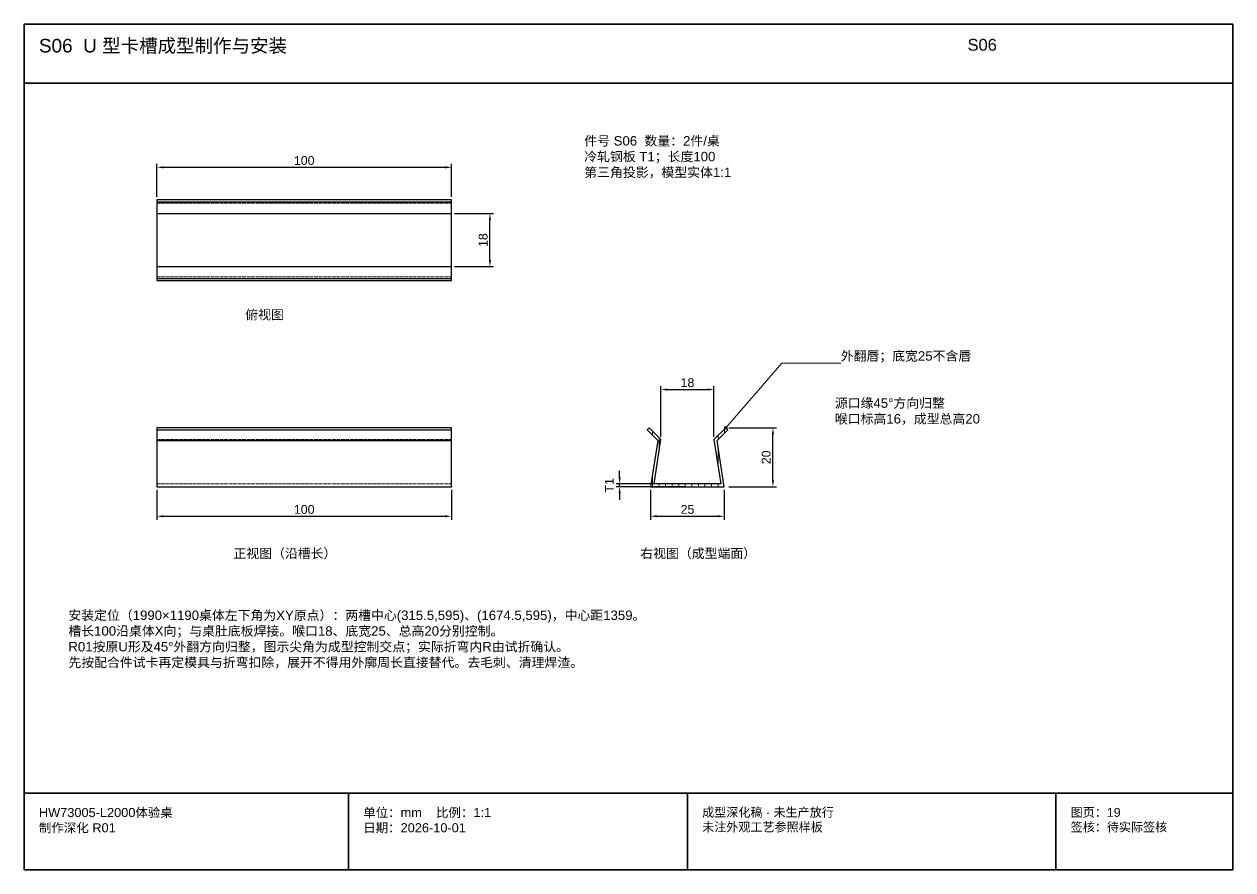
# Model space of a CAD drawing. Header units: millimetres. Extents: x 50 to 288830, y 0 to 4150.
# Drawn here: x 216005 to 216415, y 5 to 292 of the extents above; entities that cross this region are included whole.
import ezdxf

# ---------------------------------------------------------------- set-up
doc = ezdxf.new("R2010")
doc.units = ezdxf.units.MM
doc.linetypes.add('DASHED', pattern=[1.524, 1.27, -0.254])
for name, color, linetype, lineweight in [('DIM', 7, 'Continuous', 13), ('FRAME', 7, 'Continuous', 35), ('HATCH', 8, 'Continuous', 9), ('HIDDEN', 8, 'DASHED', 13), ('NOTE', 7, 'Continuous', 18), ('OUTLINE', 7, 'Continuous', 25)]:
    doc.layers.add(name, color=color, linetype=linetype, lineweight=lineweight)
doc.styles.add('CN', font='Arial Unicode.ttf')
doc.dimstyles.new('D1', dxfattribs={"dimtxt": 3, "dimasz": 2.2, "dimexe": 1.2, "dimexo": 1, "dimgap": 0.8, "dimtad": 1, "dimdsep": 46, "dimtxsty": 'CN', "dimcen": 2.5, "dimclrd": 7, "dimclre": 7, "dimclrt": 7, "dimazin": 3, "dimtfac": 1, "dimtmove": 0, "dimatfit": 3})

msp = doc.modelspace()

# ---------------------------------------------------------------- hatches: boundary and pattern name
at = {"layer": 'HATCH'}
h = msp.add_hatch(dxfattribs=at)
h.set_pattern_fill('ANSI31', scale=0.7, angle=45)
h.paths.add_polyline_path([(216217.5, 135), (216242.5, 135), (216240.066, 150.652), (216243.707, 154.293), (216243, 155), (216239, 151), (216241.332, 136), (216218.668, 136), (216221, 151), (216217, 155), (216216.293, 154.293), (216219.934, 150.652)])

# ---------------------------------------------------------------- linework, layer by layer
at = {"layer": 'DIM'}
msp.add_lwpolyline([(216243, 155), (216262, 177), (216282, 177)], dxfattribs=at)
msp.add_circle((216243, 155), 0.5, dxfattribs=at)
at = {"layer": 'FRAME'}
for p, q in [((216005, 272), (216415, 272)), ((216005, 31), (216415, 31)), ((216115, 5), (216115, 31)), ((216230, 5), (216230, 31)), ((216355, 5), (216355, 31))]:
    msp.add_line(p, q, dxfattribs=at)
msp.add_lwpolyline([(216005, 5), (216415, 5), (216415, 292), (216005, 292)], close=True, dxfattribs=at)
at = {"layer": 'HIDDEN'}
for p, q in [((216050, 231.207), (216150, 231.207)), ((216050, 206.207), (216150, 206.207)), ((216050, 151), (216150, 151)), ((216050, 136), (216150, 136))]:
    msp.add_line(p, q, dxfattribs=at)
at = {"layer": 'OUTLINE'}
for p, q in [((216050, 231.707), (216150, 231.707)), ((216050, 227.707), (216150, 227.707)), ((216050, 209.707), (216150, 209.707)), ((216050, 205.707), (216150, 205.707)), ((216050, 154.293), (216150, 154.293)), ((216050, 150.652), (216150, 150.652))]:
    msp.add_line(p, q, dxfattribs=at)
for points in [[(216050, 205), (216150, 205), (216150, 232.414), (216050, 232.414)], [(216050, 135), (216150, 135), (216150, 155), (216050, 155)], [(216217.5, 135), (216242.5, 135), (216240.066, 150.652), (216243.707, 154.293), (216243, 155), (216239, 151), (216241.332, 136), (216218.668, 136), (216221, 151), (216217, 155), (216216.293, 154.293), (216219.934, 150.652)]]:
    msp.add_lwpolyline(points, close=True, dxfattribs=at)

# ---------------------------------------------------------------- texts
at = {"layer": 'NOTE', "attachment_point": 1, "style": 'CN'}
for s, insert, char_height, width in [('S06  U 型卡槽成型制作与安装', (216010, 287), 4.6, 310), ('S06', (216325, 287), 4, 90), ('件号 S06  数量：2件/桌\\P冷轧钢板 T1；长度100\\P第三角投影，模型实体1:1', (216195, 254), 3.2, 200), ('俯视图', (216080, 195), 3.2, 60), ('外翻唇；底宽25不含唇', (216282, 181), 3.2, 90), ('源口缘45°方向归整\\P喉口标高16，成型总高20', (216280, 165), 3.2, 95), ('正视图（沿槽长）', (216076, 114), 3.2, 90), ('右视图（成型端面）', (216214, 114), 3.2, 65), ('安装定位（1990×1190桌体左下角为XY原点）：两槽中心(315.5,595)、(1674.5,595)，中心距1359。\\P槽长100沿桌体X向；与桌肚底板焊接。喉口18、底宽25、总高20分别控制。\\PR01按原U形及45°外翻方向归整，图示尖角为成型控制交点；实际折弯内R由试折确认。\\P先按配合件试卡再定模具与折弯扣除，展开不得用外廓周长直接替代。去毛刺、清理焊渣。', (216020, 93), 3.2, 385), ('HW73005-L2000体验桌\\P制作深化 R01', (216010, 26), 3.1, 100), ('单位：mm    比例：1:1\\P日期：2026-10-01', (216120, 26), 3.1, 105), ('成型深化稿 · 未生产放行\\P未注外观工艺参照样板', (216235, 26), 3, 115), ('图页：19\\P签核：待实际签核', (216360, 26), 3, 55)]:
    msp.add_mtext(s, dxfattribs=dict(at, insert=insert, char_height=char_height, width=width))

# ---------------------------------------------------------------- dimensions: what is measured, and where the dimension line sits
at = {"layer": 'DIM'}
for base, p1, p2 in [((216050, 243.414), (216050, 232.414), (216150, 232.414)), ((216221, 168), (216221, 151), (216239, 151)), ((216050, 125), (216050, 135), (216150, 135)), ((216217.5, 125), (216217.5, 135), (216242.5, 135))]:
    msp.add_linear_dim(base=base, p1=p1, p2=p2, dimstyle='D1', dxfattribs=at).render()
for base, p1, p2 in [((216163, 209.707), (216150, 209.707), (216150, 227.707)), ((216259, 135), (216243, 135), (216243, 155))]:
    msp.add_linear_dim(base=base, p1=p1, p2=p2, angle=90, dimstyle='D1', dxfattribs=at).render()
msp.add_linear_dim(base=(216207, 135), p1=(216230, 135), p2=(216230, 136), angle=90, text='T<>', dimstyle='D1', dxfattribs=at).render()

doc.saveas('drawing.dxf')
